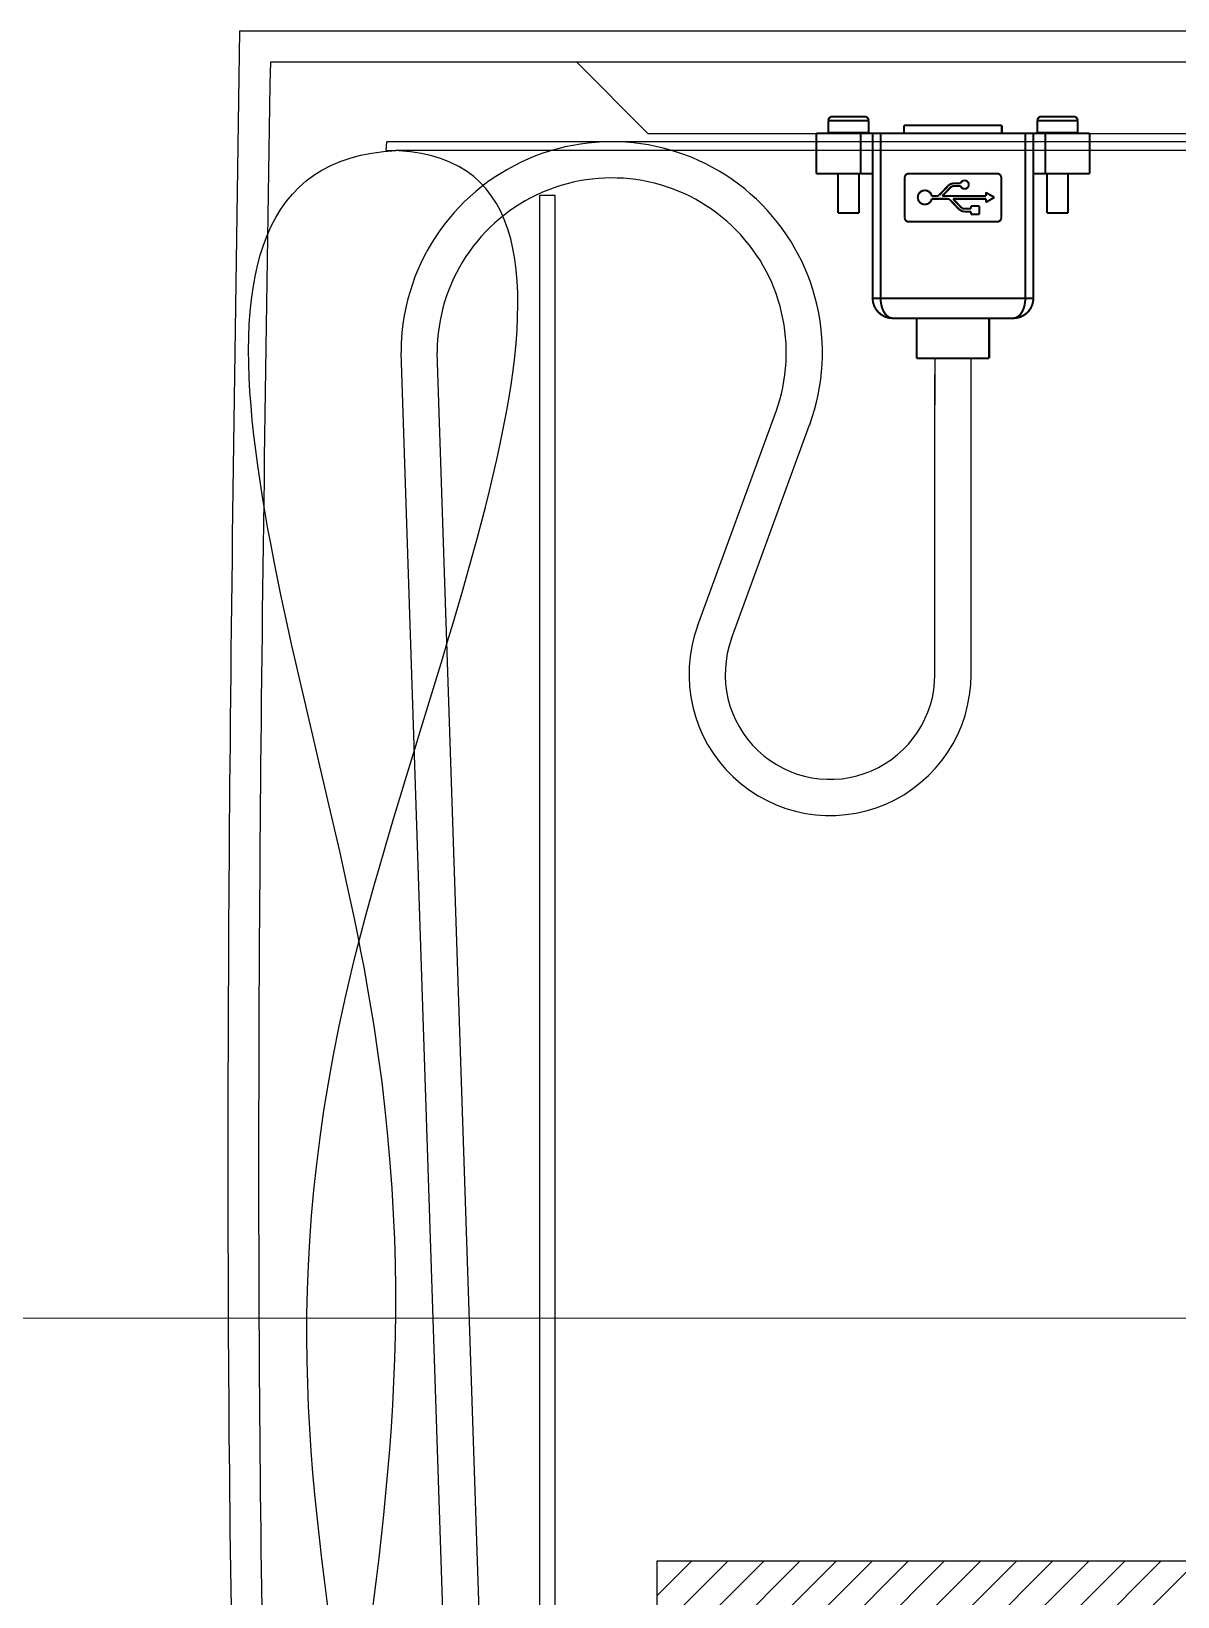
# Model space of a CAD drawing. Header units: inches. Extents: x -1.8 to 19, y -6.6 to 16.3.
# Drawn here: x -1.85 to 3.77, y 8.64 to 16.3 of the extents above; entities that cross this region are included whole.
import ezdxf

# ---------------------------------------------------------------- set-up
doc = ezdxf.new("R2010")
doc.units = ezdxf.units.IN
doc.header["$MEASUREMENT"] = 0
for name, color, linetype, lineweight, true_color in [('carriage ribbon cable', 4, 'Continuous', 25, 0x00ffff), ('hidden ... bottom view', 16, 'Continuous', 25, 0x800000), ('hidden ... construction', 2, 'Continuous', 0, 0xffff00), ('top view', 7, 'Continuous', 25, 0xffffff), ('USB cable', 5, 'Continuous', 25, 0x0000ff)]:
    doc.layers.add(name, color=color, linetype=linetype, lineweight=lineweight, true_color=true_color)

msp = doc.modelspace()

# ---------------------------------------------------------------- hatches: boundary and pattern name
at = {"layer": 'carriage ribbon cable'}
h = msp.add_hatch(dxfattribs=at)
h.set_pattern_fill('ANSI31', color=256, style=0, pattern_type=0)
edge = h.paths.add_edge_path(flags=0)
edge.add_line((12.9658, 7.9692), (13.255, 7.68))
edge.add_line((13.255, 7.68), (13.255, 4.095))
edge.add_line((13.255, 4.095), (12.125, 4.095))
edge.add_line((12.125, 4.095), (12.125, 7.34))
edge.add_line((12.125, 7.34), (12.225, 7.34))
edge.add_line((12.225, 7.34), (12.225, 7.78))
edge.add_line((12.225, 7.78), (11.785, 7.78))
edge.add_line((11.785, 7.78), (11.785, 7.68))
edge.add_line((11.785, 7.68), (8.725, 7.68))
edge.add_line((8.725, 7.68), (8.725, 8.335))
edge.add_arc((8.615, 8.335), 0.11, 0, 180)
edge.add_line((8.505, 8.335), (8.505, 7.68))
edge.add_line((8.505, 7.68), (1.215, 7.68))
edge.add_line((1.215, 7.68), (1.215, 8.81))
edge.add_line((1.215, 8.81), (12.125, 8.81))
edge.add_line((12.125, 8.81), (12.4142, 8.5208))
edge.add_line((12.4142, 8.5208), (12.2816, 8.3881))
edge.add_line((12.2816, 8.3881), (12.8331, 7.8366))
edge.add_line((12.8331, 7.8366), (12.9658, 7.9692))

# ---------------------------------------------------------------- linework, layer by layer
for p, q in [((12.125, 8.81), (1.215, 8.81)), ((1.215, 8.81), (1.215, 7.68))]:
    msp.add_line(p, q, dxfattribs=at)
at = {"layer": 'hidden ... bottom view'}
for p, q in [((0, 15.7188), (-0.0625, 15.7188)), ((17.25, 15.7188), (0, 15.7188))]:
    msp.add_line(p, q, dxfattribs=at)
msp.add_open_spline([(0, 0), (1.7629, 0.0822), (-0.5873, 4.7598), (-0.2429, 8.33), (0.2692, 11.2984), (-1.3954, 15.6566), (-0.0625, 15.7188)], degree=3, knots=[0, 0, 0, 0, 5.294367, 8.004593, 11.723475, 15.726525, 15.726525, 15.726525, 15.726525], dxfattribs=at)
at = {"layer": 'hidden ... construction'}
msp.add_xline((10, 10), (1, 0), dxfattribs=at)
at = {"layer": 'top view'}
for p, q in [((18.0785, 16.303), (-0.8285, 16.303)), ((17.9275, 16.152), (-0.6775, 16.152)), ((1.1715, 15.803), (0.8225, 16.152)), ((0.8225, 16.152), (1.1715, 15.803)), ((1.1715, 15.803), (4.1715, 15.803)), ((-0.1096, 15.7186), (-0.1075, 15.762)), ((17.3575, 15.762), (-0.1075, 15.762)), ((0.6425, 15.5), (0.715, 15.5)), ((0.6425, 6.765), (0.6425, 15.5)), ((0.715, 15.5), (0.715, 6.765))]:
    msp.add_line(p, q, dxfattribs=at)
for points, knots in [([(-0.8285, 16.303), (-0.8468, 15.1047), (-0.8958, 11.9067), (-0.8873, 6.2331), (-0.5704, 1.7707), (-0.3934, -0.696)], [0, 0, 0, 0, 3.595419, 9.595627, 17.012188, 17.012188, 17.012188, 17.012188]), ([(-0.6775, 16.152), (-0.6958, 15.0041), (-0.746, 11.8564), (-0.7363, 6.2836), (-0.4253, 1.8714), (-0.255, -0.545)], [0, 0, 0, 0, 3.444432, 9.444641, 16.709686, 16.709686, 16.709686, 16.709686]), ([(-0.0832, -0.0002), (-1.848, -0.0055), (0.0364, 4.7774), (-0.3199, 8.33), (-0.8705, 11.2719), (1.2248, 15.7226), (-0.1096, 15.7186)], [0, 0, 0, 0, 5.294367, 8.004593, 11.723475, 15.726525, 15.726525, 15.726525, 15.726525])]:
    msp.add_open_spline(points, degree=3, knots=knots, dxfattribs=at)
at = {"layer": 'USB cable'}
for p, q in [((0.2157, 7.0933), (-0.0377, 14.7301)), ((0.3928, 7.1101), (0.1394, 14.7301)), ((2.5766, 13.1527), (2.5766, 14.6219)), ((2.7538, 13.1527), (2.7538, 14.6219)), ((1.4145, 13.3897), (1.7971, 14.4368)), ((1.5809, 13.3288), (1.9634, 14.3761))]:
    msp.add_line(p, q, dxfattribs=at)
at = {"layer": 'USB cable', "const_width": 0.00985}
for points in [[(2.0747, 15.8857), (2.0708, 15.8853), (2.0671, 15.8842), (2.0638, 15.8824), (2.0608, 15.8799), (2.0584, 15.877), (2.0565, 15.8735), (2.0554, 15.8698), (2.055, 15.866)], [(2.055, 15.866), (2.055, 15.807)], [(2.148, 15.866), (2.1163, 15.866), (2.0888, 15.866), (2.0682, 15.866), (2.0568, 15.866), (2.055, 15.866)], [(2.0747, 15.8857), (2.0747, 15.8857), (2.0811, 15.8857), (2.0972, 15.8857), (2.1209, 15.8857), (2.1491, 15.8857)], [(2.2519, 15.866), (2.2474, 15.866), (2.2327, 15.866), (2.2095, 15.866), (2.1802, 15.866), (2.148, 15.866)], [(2.1491, 15.8857), (2.1778, 15.8857), (2.2031, 15.8857), (2.2219, 15.8857), (2.2313, 15.8857), (2.2322, 15.8857)], [(2.2519, 15.866), (2.2515, 15.8698), (2.2504, 15.8735), (2.2486, 15.877), (2.2461, 15.8799), (2.2431, 15.8824), (2.2397, 15.8842), (2.236, 15.8853), (2.2322, 15.8857)], [(2.2519, 15.807), (2.2519, 15.866)], [(3.0983, 15.8857), (3.0945, 15.8853), (3.0908, 15.8842), (3.0874, 15.8824), (3.0844, 15.8799), (3.0819, 15.877), (3.0801, 15.8735), (3.079, 15.8698), (3.0786, 15.866)], [(3.0786, 15.866), (3.0786, 15.807)], [(3.177, 15.866), (3.1451, 15.866), (3.1166, 15.866), (3.0946, 15.866), (3.0816, 15.866), (3.0786, 15.866)], [(3.0983, 15.8857), (3.0987, 15.8857), (3.1066, 15.8857), (3.124, 15.8857), (3.1486, 15.8857), (3.177, 15.8857)], [(3.177, 15.8857), (3.2055, 15.8857), (3.2301, 15.8857), (3.2475, 15.8857), (3.2554, 15.8857), (3.2558, 15.8857)], [(3.2755, 15.866), (3.2725, 15.866), (3.2595, 15.866), (3.2375, 15.866), (3.209, 15.866), (3.177, 15.866)], [(3.2755, 15.866), (3.2751, 15.8698), (3.2739, 15.8735), (3.2722, 15.877), (3.2697, 15.8799), (3.2667, 15.8824), (3.2633, 15.8842), (3.2596, 15.8853), (3.2558, 15.8857)], [(3.2755, 15.807), (3.2755, 15.866)], [(1.9959, 15.6062), (1.9959, 15.803)], [(1.9959, 15.803), (2.0001, 15.803), (2.0124, 15.803), (2.0325, 15.803), (2.0594, 15.803), (2.0922, 15.803), (2.1296, 15.803), (2.1702, 15.803), (2.2125, 15.803)], [(2.055, 15.807), (2.0551, 15.8062), (2.0553, 15.8055), (2.0557, 15.8048), (2.0562, 15.8042), (2.0568, 15.8037), (2.0574, 15.8033), (2.0582, 15.8031), (2.0589, 15.803)], [(2.055, 15.807), (2.0568, 15.807), (2.0682, 15.807), (2.0888, 15.807), (2.1163, 15.807), (2.148, 15.807)], [(2.148, 15.807), (2.1802, 15.807), (2.2095, 15.807), (2.2327, 15.807), (2.2474, 15.807), (2.2519, 15.807)], [(2.2125, 15.803), (2.2125, 15.6062)], [(2.2716, 15.803), (2.2125, 15.803)], [(2.2479, 15.803), (2.2487, 15.8031), (2.2494, 15.8033), (2.2501, 15.8037), (2.2507, 15.8042), (2.2512, 15.8048), (2.2515, 15.8055), (2.2518, 15.8062), (2.2519, 15.807)], [(2.2716, 14.9959), (2.2716, 15.803)], [(2.2716, 15.803), (2.2723, 15.803), (2.2745, 15.803), (2.2782, 15.803), (2.2831, 15.803), (2.289, 15.803), (2.2959, 15.803), (2.3032, 15.803), (2.3109, 15.803)], [(2.3109, 15.803), (2.3109, 14.9959)], [(2.3109, 15.803), (3.0196, 15.803)], [(2.4261, 15.803), (2.4261, 15.8424)], [(2.4261, 15.8424), (2.9044, 15.8424)], [(2.9044, 15.803), (2.9044, 15.8424)], [(3.0196, 14.9959), (3.0196, 15.803)], [(3.0196, 15.803), (3.0273, 15.803), (3.0346, 15.803), (3.0414, 15.803), (3.0474, 15.803), (3.0523, 15.803), (3.056, 15.803), (3.0582, 15.803), (3.0589, 15.803)], [(3.0589, 15.803), (3.0589, 14.9959)], [(3.0589, 15.803), (3.118, 15.803)], [(3.0786, 15.807), (3.0787, 15.8062), (3.0789, 15.8055), (3.0793, 15.8048), (3.0798, 15.8042), (3.0804, 15.8037), (3.0811, 15.8033), (3.0818, 15.8031), (3.0825, 15.803)], [(3.0786, 15.807), (3.0816, 15.807), (3.0946, 15.807), (3.1166, 15.807), (3.1451, 15.807), (3.177, 15.807)], [(3.118, 15.6062), (3.118, 15.803)], [(3.118, 15.803), (3.1602, 15.803), (3.2009, 15.803), (3.2383, 15.803), (3.2711, 15.803), (3.298, 15.803), (3.3181, 15.803), (3.3304, 15.803), (3.3345, 15.803)], [(3.177, 15.807), (3.209, 15.807), (3.2375, 15.807), (3.2595, 15.807), (3.2725, 15.807), (3.2755, 15.807)], [(3.2716, 15.803), (3.2723, 15.8031), (3.273, 15.8033), (3.2737, 15.8037), (3.2743, 15.8042), (3.2748, 15.8048), (3.2752, 15.8055), (3.2754, 15.8062), (3.2755, 15.807)], [(3.3345, 15.803), (3.3345, 15.6062)], [(2.2125, 15.6062), (2.1702, 15.6062), (2.1296, 15.6062), (2.0922, 15.6062), (2.0594, 15.6062), (2.0325, 15.6062), (2.0124, 15.6062), (2.0001, 15.6062), (1.9959, 15.6062)], [(2.1022, 15.6062), (2.1022, 15.4132)], [(2.2046, 15.4132), (2.2046, 15.6062)], [(2.2716, 15.6062), (2.2125, 15.6062)], [(2.429, 15.5865), (2.4294, 15.5903), (2.4305, 15.594), (2.4323, 15.5974), (2.4348, 15.6004), (2.4377, 15.6029), (2.4412, 15.6046), (2.4449, 15.6058), (2.4487, 15.6062)], [(2.429, 15.3896), (2.429, 15.5865)], [(2.4487, 15.6062), (2.8818, 15.6062)], [(2.722, 15.5728), (2.7148, 15.5715), (2.7086, 15.5679), (2.7049, 15.5639), (2.7024, 15.5589)], [(2.7428, 15.552), (2.7408, 15.561), (2.7353, 15.568), (2.7292, 15.5716), (2.722, 15.5728)], [(2.8818, 15.6062), (2.8856, 15.6058), (2.8893, 15.6046), (2.8927, 15.6029), (2.8957, 15.6004), (2.8981, 15.5974), (2.9, 15.594), (2.9011, 15.5903), (2.9014, 15.5865)], [(2.9014, 15.5865), (2.9014, 15.3896)], [(3.0589, 15.6062), (3.118, 15.6062)], [(3.3345, 15.6062), (3.3304, 15.6062), (3.3181, 15.6062), (3.298, 15.6062), (3.2711, 15.6062), (3.2383, 15.6062), (3.2009, 15.6062), (3.1602, 15.6062), (3.118, 15.6062)], [(3.1259, 15.6062), (3.1259, 15.4132)], [(3.2282, 15.4132), (3.2282, 15.6062)], [(2.5274, 15.5243), (2.5124, 15.5208), (2.5006, 15.5117), (2.4947, 15.5015), (2.4926, 15.4894)], [(2.4926, 15.4894), (2.496, 15.4744), (2.5052, 15.4626), (2.5154, 15.4567), (2.5274, 15.4546)], [(2.5615, 15.4963), (2.5565, 15.5086), (2.5474, 15.518), (2.5381, 15.5226), (2.5274, 15.5243)], [(2.5856, 15.4963), (2.5615, 15.4963)], [(2.5985, 15.5012), (2.5918, 15.4975), (2.5856, 15.4963)], [(2.6426, 15.5477), (2.6425, 15.5477), (2.6424, 15.5475), (2.6398, 15.5448), (2.5985, 15.5012)], [(2.6131, 15.4963), (2.6546, 15.5401)], [(2.8263, 15.4963), (2.6131, 15.4963)], [(2.6679, 15.5589), (2.6525, 15.5548), (2.6426, 15.5477)], [(2.6546, 15.5401), (2.6614, 15.544), (2.6675, 15.5451)], [(2.6675, 15.5451), (2.6926, 15.5451), (2.7024, 15.5451)], [(2.7024, 15.5589), (2.6679, 15.5589)], [(2.7024, 15.5451), (2.7058, 15.5389), (2.7111, 15.5342), (2.7162, 15.5319), (2.722, 15.5311)], [(2.722, 15.5311), (2.731, 15.5331), (2.738, 15.5386), (2.7416, 15.5448), (2.7428, 15.552)], [(2.8263, 15.5135), (2.8263, 15.4963)], [(2.868, 15.4894), (2.8263, 15.5135)], [(2.8263, 15.4653), (2.868, 15.4894)], [(2.1506, 15.4132), (2.1313, 15.4132), (2.1153, 15.4132), (2.1051, 15.4132), (2.1022, 15.4132)], [(2.2046, 15.4132), (2.2045, 15.4132), (2.1996, 15.4132), (2.1876, 15.4132), (2.1704, 15.4132), (2.1506, 15.4132)], [(2.5274, 15.4546), (2.5408, 15.4572), (2.5517, 15.4645), (2.558, 15.4726), (2.5615, 15.4825)], [(2.5615, 15.4825), (2.6378, 15.4825)], [(2.6378, 15.4825), (2.6455, 15.4807), (2.6507, 15.4776)], [(2.6507, 15.4776), (2.6919, 15.434), (2.6945, 15.4313), (2.6947, 15.4311), (2.6947, 15.4311)], [(2.6652, 15.4825), (2.8263, 15.4825)], [(2.7067, 15.4387), (2.6652, 15.4825)], [(2.6947, 15.4311), (2.7078, 15.4226), (2.7201, 15.42)], [(2.7196, 15.4337), (2.7119, 15.4355), (2.7067, 15.4387)], [(2.7533, 15.4337), (2.7384, 15.4337), (2.7196, 15.4337)], [(2.7201, 15.42), (2.7533, 15.42)], [(2.7533, 15.4477), (2.7533, 15.4337)], [(2.7949, 15.4477), (2.7533, 15.4477)], [(2.7533, 15.42), (2.7533, 15.406)], [(2.7533, 15.406), (2.7949, 15.406)], [(2.7949, 15.406), (2.7949, 15.4477)], [(2.8263, 15.4825), (2.8263, 15.4653)], [(3.177, 15.4132), (3.1575, 15.4132), (3.1409, 15.4132), (3.1297, 15.4132), (3.1259, 15.4132)], [(3.2282, 15.4132), (3.2243, 15.4132), (3.2132, 15.4132), (3.1966, 15.4132), (3.177, 15.4132)], [(2.4487, 15.3699), (2.4449, 15.3703), (2.4412, 15.3715), (2.4377, 15.3733), (2.4348, 15.3757), (2.4323, 15.3787), (2.4305, 15.3821), (2.4294, 15.3858), (2.429, 15.3896)], [(2.8818, 15.3699), (2.4487, 15.3699)], [(2.9014, 15.3896), (2.9011, 15.3858), (2.9, 15.3821), (2.8981, 15.3787), (2.8957, 15.3757), (2.8927, 15.3733), (2.8893, 15.3715), (2.8856, 15.3703), (2.8818, 15.3699)], [(2.3109, 14.9959), (2.3032, 14.9959), (2.2959, 14.9959), (2.289, 14.9959), (2.2831, 14.9959), (2.2782, 14.9959), (2.2745, 14.9959), (2.2723, 14.9959), (2.2716, 14.9959)], [(2.37, 14.8975), (2.3508, 14.8994), (2.3323, 14.905), (2.3153, 14.9141), (2.3004, 14.9263), (2.2881, 14.9412), (2.279, 14.9583), (2.2734, 14.9767), (2.2716, 14.9959)], [(2.3109, 14.9959), (2.3118, 14.9788), (2.3145, 14.9623), (2.3188, 14.9467), (2.3247, 14.9327), (2.332, 14.9205), (2.3404, 14.9107), (2.3497, 14.9034), (2.3597, 14.899), (2.37, 14.8975)], [(2.3109, 14.9959), (3.0196, 14.9959)], [(2.9605, 14.8975), (2.972, 14.8994), (2.9831, 14.905), (2.9933, 14.9141), (3.0023, 14.9263), (3.0096, 14.9412), (3.015, 14.9583), (3.0184, 14.9767), (3.0196, 14.9959)], [(3.0589, 14.9959), (3.0574, 14.9788), (3.053, 14.9623), (3.0458, 14.9467), (3.0359, 14.9327), (3.0238, 14.9205), (3.0097, 14.9107), (2.9942, 14.9034), (2.9776, 14.899), (2.9605, 14.8975)], [(3.0589, 14.9959), (3.0582, 14.9959), (3.056, 14.9959), (3.0523, 14.9959), (3.0474, 14.9959), (3.0414, 14.9959), (3.0346, 14.9959), (3.0273, 14.9959), (3.0196, 14.9959)], [(2.6652, 14.8975), (2.37, 14.8975)], [(2.4881, 14.8975), (2.4881, 14.7007)], [(2.9605, 14.8975), (2.6652, 14.8975)], [(2.8424, 14.7007), (2.8424, 14.8975)], [(2.8424, 14.7007), (2.8373, 14.7007), (2.8221, 14.7007), (2.7979, 14.7007), (2.7659, 14.7007), (2.728, 14.7007), (2.6866, 14.7007), (2.6439, 14.7007), (2.6024, 14.7007), (2.5646, 14.7007), (2.5326, 14.7007), (2.5084, 14.7007), (2.4932, 14.7007), (2.4881, 14.7007)]]:
    msp.add_lwpolyline(points, dxfattribs=at)
at = {"layer": 'USB cable', "flags": 128}
for points in [[(2.5766, 14.7007), (2.5766, 14.4741)], [(2.7538, 14.4741), (2.7538, 14.7007)]]:
    msp.add_lwpolyline(points, dxfattribs=at)
at = {"layer": 'USB cable'}
for centre, radius, start, end in [((0.9942, 14.7301), 1.0319, 339.9315, 180), ((0.9942, 14.7301), 0.8548, 339.92719, 180), ((2.0632, 13.1527), 0.6907, 159.92719, 0), ((2.0632, 13.1527), 0.5135, 159.9315, 0)]:
    msp.add_arc(centre, radius, start, end, dxfattribs=at)

doc.saveas('drawing.dxf')
